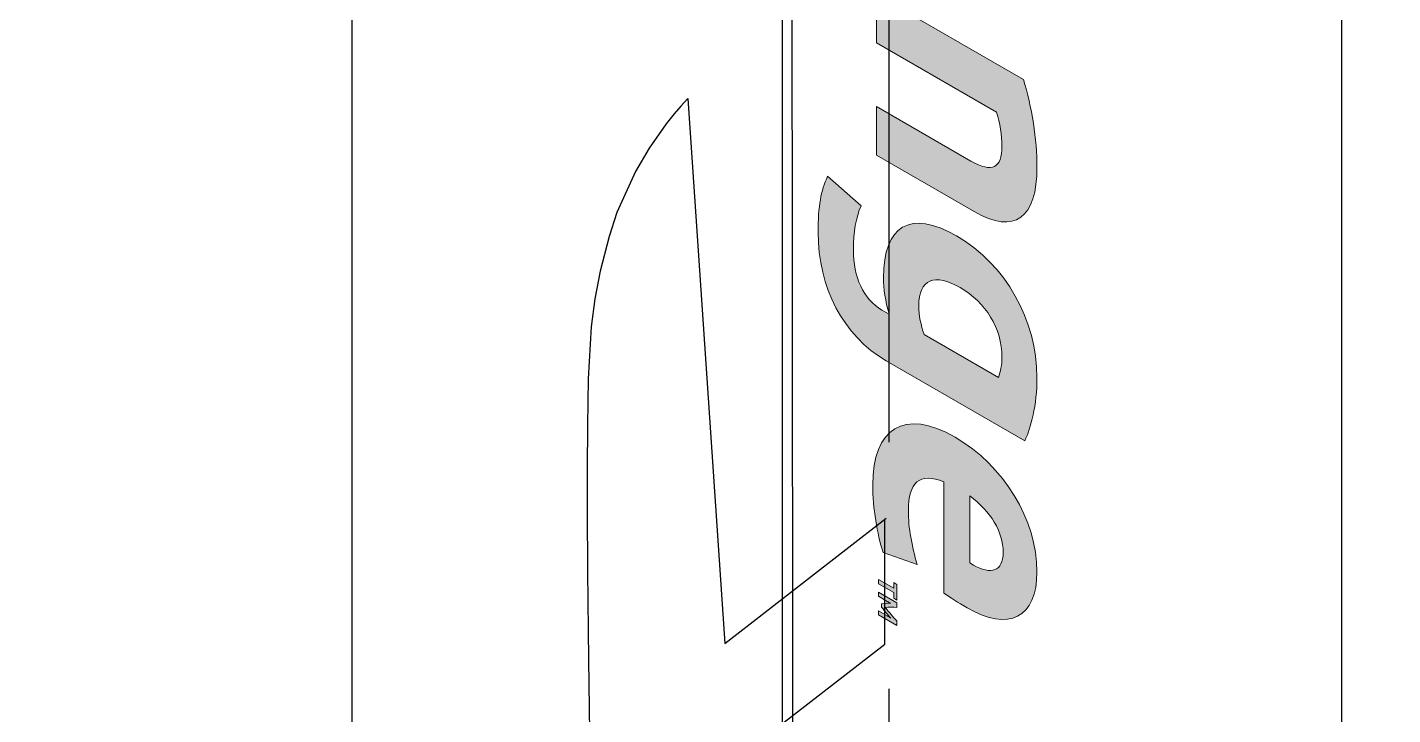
# Model space of a CAD drawing. Extents: x -1140 to 5605, y -816 to 1734.
# Drawn here: x 4443.18 to 4492.99, y 1262.5 to 1287.56 of the extents above; entities that cross this region are included whole.
import ezdxf

# ---------------------------------------------------------------- set-up
doc = ezdxf.new("R2010")
doc.units = 0
doc.header["$MEASUREMENT"] = 0
doc.linetypes.add('AI-Linetype-22', pattern=[27, 18, -9])
doc.layers.add('G-ANNO-TTLB', color=7, linetype='Continuous', lineweight=0)
doc.layers.add('TYVEK', color=7, linetype='Continuous', lineweight=0)

# ---------------------------------------------------------------- blocks, each defined once
blk = doc.blocks.new('Block_205')
at = {"layer": 'TYVEK', "true_color": 0x18467f, "transparency": 33554687}
h = blk.add_hatch(color=156, dxfattribs=at)
h.dxf.hatch_style = 2
h.paths.add_polyline_path([(4474.789, 1267.105), (4474.789, 1267.311), (4474.907, 1267.243), (4474.907, 1266.674), (4474.789, 1266.742), (4474.789, 1266.947), (4474.232, 1267.269), (4474.232, 1267.427)])
h = blk.add_hatch(color=156, dxfattribs=at)
h.dxf.hatch_style = 2
edge = h.paths.add_edge_path()
edge.add_spline(control_points=[(4474.907, 1265.751), (4474.907, 1265.751), (4474.232, 1266.141), (4474.232, 1266.141), (4474.232, 1266.141), (4474.232, 1266.286), (4474.232, 1266.286), (4474.232, 1266.286), (4474.554, 1266.1), (4474.554, 1266.1), (4474.597, 1266.075), (4474.638, 1266.049), (4474.678, 1266.021), (4474.573, 1266.138), (4474.464, 1266.268), (4474.349, 1266.42), (4474.349, 1266.42), (4474.349, 1266.543), (4474.349, 1266.543), (4474.465, 1266.561), (4474.574, 1266.568), (4474.68, 1266.563), (4474.642, 1266.58), (4474.599, 1266.601), (4474.554, 1266.627), (4474.554, 1266.627), (4474.232, 1266.813), (4474.232, 1266.813), (4474.232, 1266.813), (4474.232, 1266.959), (4474.232, 1266.959), (4474.232, 1266.959), (4474.907, 1266.569), (4474.907, 1266.569), (4474.907, 1266.569), (4474.907, 1266.407), (4474.907, 1266.407), (4474.757, 1266.423), (4474.63, 1266.423), (4474.487, 1266.402), (4474.63, 1266.215), (4474.757, 1266.071), (4474.907, 1265.914), (4474.907, 1265.914), (4474.907, 1265.751), (4474.907, 1265.751)], knot_values=[0, 0, 0, 0, 1, 1, 1, 2, 2, 2, 3, 3, 3, 4, 4, 4, 5, 5, 5, 6, 6, 6, 7, 7, 7, 8, 8, 8, 9, 9, 9, 10, 10, 10, 11, 11, 11, 12, 12, 12, 13, 13, 13, 14, 14, 14, 15, 15, 15, 15], degree=3, periodic=0)
at = {"layer": 'TYVEK'}
blk.add_lwpolyline([(4474.789, 1267.105), (4474.789, 1267.311), (4474.907, 1267.243), (4474.907, 1266.674), (4474.789, 1266.742), (4474.789, 1266.947), (4474.232, 1267.269), (4474.232, 1267.427)], close=True, dxfattribs=at)
blk.add_open_spline([(4474.907, 1265.751), (4474.907, 1265.751), (4474.232, 1266.141), (4474.232, 1266.141), (4474.232, 1266.141), (4474.232, 1266.286), (4474.232, 1266.286), (4474.232, 1266.286), (4474.554, 1266.1), (4474.554, 1266.1), (4474.597, 1266.075), (4474.638, 1266.049), (4474.678, 1266.021), (4474.573, 1266.138), (4474.464, 1266.268), (4474.349, 1266.42), (4474.349, 1266.42), (4474.349, 1266.543), (4474.349, 1266.543), (4474.465, 1266.561), (4474.574, 1266.568), (4474.68, 1266.563), (4474.642, 1266.58), (4474.599, 1266.601), (4474.554, 1266.627), (4474.554, 1266.627), (4474.232, 1266.813), (4474.232, 1266.813), (4474.232, 1266.813), (4474.232, 1266.959), (4474.232, 1266.959), (4474.232, 1266.959), (4474.907, 1266.569), (4474.907, 1266.569), (4474.907, 1266.569), (4474.907, 1266.407), (4474.907, 1266.407), (4474.757, 1266.423), (4474.63, 1266.423), (4474.487, 1266.402), (4474.63, 1266.215), (4474.757, 1266.071), (4474.907, 1265.914), (4474.907, 1265.914), (4474.907, 1265.751), (4474.907, 1265.751)], degree=3, knots=[0, 0, 0, 0, 1, 1, 1, 2, 2, 2, 3, 3, 3, 4, 4, 4, 5, 5, 5, 6, 6, 6, 7, 7, 7, 8, 8, 8, 9, 9, 9, 10, 10, 10, 11, 11, 11, 12, 12, 12, 13, 13, 13, 14, 14, 14, 15, 15, 15, 15], dxfattribs=at)
blk = doc.blocks.new('Block_206')
at = {"layer": 'TYVEK', "true_color": 0x18467f, "transparency": 33554687}
h = blk.add_hatch(color=156, dxfattribs=at)
h.dxf.hatch_style = 2
edge = h.paths.add_edge_path()
edge.add_spline(control_points=[(4475.29, 1291.439), (4475.29, 1291.439), (4476.488, 1290.747), (4476.488, 1290.747), (4476.544, 1291.01), (4476.578, 1291.299), (4476.578, 1291.607), (4476.578, 1292.198), (4476.376, 1292.776), (4475.85, 1293.08), (4475.379, 1293.352), (4475.133, 1293.109), (4475.133, 1292.428), (4475.133, 1292.043), (4475.2, 1291.683), (4475.29, 1291.439)], knot_values=[0, 0, 0, 0, 1, 1, 1, 2, 2, 2, 3, 3, 3, 4, 4, 4, 5, 5, 5, 5], degree=3, periodic=0)
edge = h.paths.add_edge_path()
edge.add_spline(control_points=[(4474.024, 1293.248), (4474.024, 1295.007), (4474.775, 1295.46), (4475.783, 1294.878), (4476.891, 1294.238), (4477.541, 1292.823), (4477.552, 1291.276), (4477.552, 1290.916), (4477.507, 1290.48), (4477.462, 1290.185), (4477.462, 1290.185), (4477.731, 1290.03), (4477.731, 1290.03), (4478.414, 1289.635), (4478.739, 1289.897), (4478.739, 1290.757), (4478.739, 1291.322), (4478.661, 1291.971), (4478.47, 1292.607), (4478.47, 1292.607), (4479.68, 1292.23), (4479.68, 1292.23), (4479.881, 1291.561), (4480.016, 1290.598), (4480.016, 1289.815), (4480.016, 1287.928), (4479.142, 1287.495), (4477.63, 1288.368), (4477.63, 1288.368), (4474.517, 1290.165), (4474.517, 1290.165), (4474.282, 1290.827), (4474.024, 1291.965), (4474.024, 1293.248)], knot_values=[0, 0, 0, 0, 1, 1, 1, 2, 2, 2, 3, 3, 3, 4, 4, 4, 5, 5, 5, 6, 6, 6, 7, 7, 7, 8, 8, 8, 9, 9, 9, 10, 10, 10, 11, 11, 11, 11], degree=3, periodic=0)
h = blk.add_hatch(color=156, dxfattribs=at)
h.dxf.hatch_style = 2
edge = h.paths.add_edge_path()
edge.add_spline(control_points=[(4474.159, 1288.754), (4474.159, 1288.754), (4479.523, 1285.657), (4479.523, 1285.657), (4479.826, 1284.673), (4480.016, 1283.459), (4480.016, 1282.471), (4480.016, 1280.597), (4479.21, 1279.984), (4477.72, 1280.844), (4477.72, 1280.844), (4474.159, 1282.9), (4474.159, 1282.9), (4474.159, 1282.9), (4474.159, 1284.671), (4474.159, 1284.671), (4474.159, 1284.671), (4477.608, 1282.68), (4477.608, 1282.68), (4478.381, 1282.234), (4478.739, 1282.438), (4478.739, 1283.221), (4478.739, 1283.632), (4478.672, 1284.056), (4478.538, 1284.467), (4478.538, 1284.467), (4474.159, 1286.995), (4474.159, 1286.995), (4474.159, 1286.995), (4474.159, 1288.754), (4474.159, 1288.754)], knot_values=[0, 0, 0, 0, 1, 1, 1, 2, 2, 2, 3, 3, 3, 4, 4, 4, 5, 5, 5, 6, 6, 6, 7, 7, 7, 8, 8, 8, 9, 9, 9, 10, 10, 10, 10], degree=3, periodic=0)
h = blk.add_hatch(color=156, dxfattribs=at)
h.dxf.hatch_style = 2
edge = h.paths.add_edge_path()
edge.add_spline(control_points=[(4475.704, 1277.398), (4475.704, 1277.039), (4475.783, 1276.698), (4475.895, 1276.364), (4475.895, 1276.364), (4478.616, 1274.793), (4478.616, 1274.793), (4478.683, 1274.998), (4478.739, 1275.248), (4478.739, 1275.53), (4478.739, 1276.583), (4478.134, 1277.536), (4477.216, 1278.066), (4476.287, 1278.603), (4475.704, 1278.387), (4475.704, 1277.398)], knot_values=[0, 0, 0, 0, 1, 1, 1, 2, 2, 2, 3, 3, 3, 4, 4, 4, 5, 5, 5, 5], degree=3, periodic=0)
edge = h.paths.add_edge_path()
edge.add_spline(control_points=[(4472.031, 1280.084), (4472.031, 1281.06), (4472.132, 1281.579), (4472.378, 1282.13), (4472.378, 1282.13), (4473.599, 1281.053), (4473.599, 1281.053), (4473.408, 1280.624), (4473.319, 1280.085), (4473.319, 1279.443), (4473.319, 1278.454), (4473.677, 1277.644), (4474.36, 1277.25), (4474.36, 1277.25), (4474.618, 1277.101), (4474.618, 1277.101), (4474.484, 1277.577), (4474.416, 1278.026), (4474.416, 1278.424), (4474.416, 1280.324), (4475.391, 1280.93), (4477.082, 1279.954), (4478.885, 1278.913), (4480.016, 1276.86), (4480.016, 1274.793), (4480.016, 1273.779), (4479.792, 1272.933), (4479.568, 1272.484), (4479.568, 1272.484), (4474.517, 1275.4), (4474.517, 1275.4), (4472.938, 1276.312), (4472.031, 1278.081), (4472.031, 1280.084)], knot_values=[0, 0, 0, 0, 1, 1, 1, 2, 2, 2, 3, 3, 3, 4, 4, 4, 5, 5, 5, 6, 6, 6, 7, 7, 7, 8, 8, 8, 9, 9, 9, 10, 10, 10, 11, 11, 11, 11], degree=3, periodic=0)
h = blk.add_hatch(color=156, dxfattribs=at)
h.dxf.hatch_style = 2
edge = h.paths.add_edge_path()
edge.add_spline(control_points=[(4477.563, 1270.47), (4477.563, 1270.47), (4477.563, 1268.031), (4477.563, 1268.031), (4477.563, 1268.031), (4477.698, 1267.953), (4477.698, 1267.953), (4478.325, 1267.591), (4478.784, 1267.711), (4478.784, 1268.417), (4478.784, 1269.162), (4478.325, 1269.915), (4477.563, 1270.47)], knot_values=[0, 0, 0, 0, 1, 1, 1, 2, 2, 2, 3, 3, 3, 4, 4, 4, 4], degree=3, periodic=0)
edge = h.paths.add_edge_path()
edge.add_spline(control_points=[(4474.405, 1268.404), (4474.181, 1269.098), (4474.024, 1270.023), (4474.024, 1270.87), (4474.024, 1272.937), (4475.167, 1273.69), (4477.026, 1272.616), (4478.806, 1271.588), (4480.016, 1269.593), (4480.016, 1267.706), (4480.016, 1266.024), (4478.974, 1265.522), (4477.474, 1266.388), (4477.138, 1266.582), (4476.847, 1266.776), (4476.623, 1266.931), (4476.623, 1266.931), (4476.623, 1270.988), (4476.623, 1270.988), (4475.727, 1271.338), (4475.323, 1270.967), (4475.323, 1269.94), (4475.323, 1269.311), (4475.447, 1268.637), (4475.648, 1267.968), (4475.648, 1267.968), (4474.405, 1268.404), (4474.405, 1268.404)], knot_values=[0, 0, 0, 0, 1, 1, 1, 2, 2, 2, 3, 3, 3, 4, 4, 4, 5, 5, 5, 6, 6, 6, 7, 7, 7, 8, 8, 8, 9, 9, 9, 9], degree=3, periodic=0)
at = {"layer": 'TYVEK'}
for points, knots in [([(4474.024, 1293.248), (4474.024, 1295.007), (4474.775, 1295.46), (4475.783, 1294.878), (4476.891, 1294.238), (4477.541, 1292.823), (4477.552, 1291.276), (4477.552, 1290.916), (4477.507, 1290.48), (4477.462, 1290.185), (4477.462, 1290.185), (4477.731, 1290.03), (4477.731, 1290.03), (4478.414, 1289.635), (4478.739, 1289.897), (4478.739, 1290.757), (4478.739, 1291.322), (4478.661, 1291.971), (4478.47, 1292.607), (4478.47, 1292.607), (4479.68, 1292.23), (4479.68, 1292.23), (4479.881, 1291.561), (4480.016, 1290.598), (4480.016, 1289.815), (4480.016, 1287.928), (4479.142, 1287.495), (4477.63, 1288.368), (4477.63, 1288.368), (4474.517, 1290.165), (4474.517, 1290.165), (4474.282, 1290.827), (4474.024, 1291.965), (4474.024, 1293.248)], [0, 0, 0, 0, 1, 1, 1, 2, 2, 2, 3, 3, 3, 4, 4, 4, 5, 5, 5, 6, 6, 6, 7, 7, 7, 8, 8, 8, 9, 9, 9, 10, 10, 10, 11, 11, 11, 11]), ([(4474.159, 1288.754), (4474.159, 1288.754), (4479.523, 1285.657), (4479.523, 1285.657), (4479.826, 1284.673), (4480.016, 1283.459), (4480.016, 1282.471), (4480.016, 1280.597), (4479.21, 1279.984), (4477.72, 1280.844), (4477.72, 1280.844), (4474.159, 1282.9), (4474.159, 1282.9), (4474.159, 1282.9), (4474.159, 1284.671), (4474.159, 1284.671), (4474.159, 1284.671), (4477.608, 1282.68), (4477.608, 1282.68), (4478.381, 1282.234), (4478.739, 1282.438), (4478.739, 1283.221), (4478.739, 1283.632), (4478.672, 1284.056), (4478.538, 1284.467), (4478.538, 1284.467), (4474.159, 1286.995), (4474.159, 1286.995), (4474.159, 1286.995), (4474.159, 1288.754), (4474.159, 1288.754)], [0, 0, 0, 0, 1, 1, 1, 2, 2, 2, 3, 3, 3, 4, 4, 4, 5, 5, 5, 6, 6, 6, 7, 7, 7, 8, 8, 8, 9, 9, 9, 10, 10, 10, 10]), ([(4472.031, 1280.084), (4472.031, 1281.06), (4472.132, 1281.579), (4472.378, 1282.13), (4472.378, 1282.13), (4473.599, 1281.053), (4473.599, 1281.053), (4473.408, 1280.624), (4473.319, 1280.085), (4473.319, 1279.443), (4473.319, 1278.454), (4473.677, 1277.644), (4474.36, 1277.25), (4474.36, 1277.25), (4474.618, 1277.101), (4474.618, 1277.101), (4474.484, 1277.577), (4474.416, 1278.026), (4474.416, 1278.424), (4474.416, 1280.324), (4475.391, 1280.93), (4477.082, 1279.954), (4478.885, 1278.913), (4480.016, 1276.86), (4480.016, 1274.793), (4480.016, 1273.779), (4479.792, 1272.933), (4479.568, 1272.484), (4479.568, 1272.484), (4474.517, 1275.4), (4474.517, 1275.4), (4472.938, 1276.312), (4472.031, 1278.081), (4472.031, 1280.084)], [0, 0, 0, 0, 1, 1, 1, 2, 2, 2, 3, 3, 3, 4, 4, 4, 5, 5, 5, 6, 6, 6, 7, 7, 7, 8, 8, 8, 9, 9, 9, 10, 10, 10, 11, 11, 11, 11]), ([(4475.704, 1277.398), (4475.704, 1277.039), (4475.783, 1276.698), (4475.895, 1276.364), (4475.895, 1276.364), (4478.616, 1274.793), (4478.616, 1274.793), (4478.683, 1274.998), (4478.739, 1275.248), (4478.739, 1275.53), (4478.739, 1276.583), (4478.134, 1277.536), (4477.216, 1278.066), (4476.287, 1278.603), (4475.704, 1278.387), (4475.704, 1277.398)], [0, 0, 0, 0, 1, 1, 1, 2, 2, 2, 3, 3, 3, 4, 4, 4, 5, 5, 5, 5]), ([(4474.405, 1268.404), (4474.181, 1269.098), (4474.024, 1270.023), (4474.024, 1270.87), (4474.024, 1272.937), (4475.167, 1273.69), (4477.026, 1272.616), (4478.806, 1271.588), (4480.016, 1269.593), (4480.016, 1267.706), (4480.016, 1266.024), (4478.974, 1265.522), (4477.474, 1266.388), (4477.138, 1266.582), (4476.847, 1266.776), (4476.623, 1266.931), (4476.623, 1266.931), (4476.623, 1270.988), (4476.623, 1270.988), (4475.727, 1271.338), (4475.323, 1270.967), (4475.323, 1269.94), (4475.323, 1269.311), (4475.447, 1268.637), (4475.648, 1267.968), (4475.648, 1267.968), (4474.405, 1268.404), (4474.405, 1268.404)], [0, 0, 0, 0, 1, 1, 1, 2, 2, 2, 3, 3, 3, 4, 4, 4, 5, 5, 5, 6, 6, 6, 7, 7, 7, 8, 8, 8, 9, 9, 9, 9]), ([(4477.563, 1270.47), (4477.563, 1270.47), (4477.563, 1268.031), (4477.563, 1268.031), (4477.563, 1268.031), (4477.698, 1267.953), (4477.698, 1267.953), (4478.325, 1267.591), (4478.784, 1267.711), (4478.784, 1268.417), (4478.784, 1269.162), (4478.325, 1269.915), (4477.563, 1270.47)], [0, 0, 0, 0, 1, 1, 1, 2, 2, 2, 3, 3, 3, 4, 4, 4, 4])]:
    blk.add_open_spline(points, degree=3, knots=knots, dxfattribs=at)
blk = doc.blocks.new('Block_204')
at = {"layer": 'TYVEK'}
for name in ['Block_206', 'Block_205']:
    blk.add_blockref(name, (0, 0), dxfattribs=at)
blk = doc.blocks.new('Block_202')
at = {"layer": 'TYVEK'}
blk.add_blockref('Block_204', (0, 0), dxfattribs=at)
blk = doc.blocks.new('Block_190')
at = {"layer": 'TYVEK'}
blk.add_blockref('Block_202', (0, 0), dxfattribs=at)

msp = doc.modelspace()

# ---------------------------------------------------------------- hatches: boundary and pattern name
at = {"layer": 'G-ANNO-TTLB', "true_color": 0xff00ff, "transparency": 33554687}
h = msp.add_hatch(color=6, dxfattribs=at)
edge = h.paths.add_edge_path()
edge.add_spline(control_points=[(5285.56, -733.232), (5285.56, -733.232), (2356.042, -733.232), (2356.042, -733.232), (2356.042, -733.232), (2356.042, 1723.768), (2356.042, 1723.768), (2356.042, 1723.768), (5285.56, 1723.768), (5285.56, 1723.768), (5285.56, 1723.768), (5285.56, -733.232), (5285.56, -733.232)], knot_values=[0, 0, 0, 0, 1, 1, 1, 2, 2, 2, 3, 3, 3, 4, 4, 4, 4], degree=3, periodic=0)
edge = h.paths.add_edge_path()
edge.add_spline(control_points=[(2365.042, 1714.768), (2365.042, 1714.768), (2365.042, -724.232), (2365.042, -724.232), (2365.042, -724.232), (5276.56, -724.232), (5276.56, -724.232), (5276.56, -724.232), (5276.56, 1714.768), (5276.56, 1714.768), (5276.56, 1714.768), (2365.042, 1714.768), (2365.042, 1714.768)], knot_values=[0, 0, 0, 0, 1, 1, 1, 2, 2, 2, 3, 3, 3, 4, 4, 4, 4], degree=3, periodic=0)
edge.add_line((2365.042, 1714.768), (2365.042, 1714.768))

# ---------------------------------------------------------------- linework, layer by layer
at = {"layer": 'G-ANNO-TTLB'}
for points in [[(5285.56, -733.232), (5285.56, -733.232), (2356.042, -733.232), (2356.042, -733.232), (2356.042, -733.232), (2356.042, 1723.768), (2356.042, 1723.768), (2356.042, 1723.768), (5285.56, 1723.768), (5285.56, 1723.768), (5285.56, 1723.768), (5285.56, -733.232), (5285.56, -733.232)], [(2365.042, 1714.768), (2365.042, 1714.768), (2365.042, -724.232), (2365.042, -724.232), (2365.042, -724.232), (5276.56, -724.232), (5276.56, -724.232), (5276.56, -724.232), (5276.56, 1714.768), (5276.56, 1714.768), (5276.56, 1714.768), (2365.042, 1714.768), (2365.042, 1714.768)]]:
    msp.add_open_spline(points, degree=3, knots=[0, 0, 0, 0, 1, 1, 1, 2, 2, 2, 3, 3, 3, 4, 4, 4, 4], dxfattribs=at)
at = {"layer": 'TYVEK', "color": 18, "linetype": 'AI-Linetype-22', "lineweight": 25, "true_color": 0x000000}
msp.add_lwpolyline([(4351.666, 1088.43), (4351.666, 1443.002), (4474.615, 1371.433), (4474.615, 1017.575)], dxfattribs=at)
at = {"layer": 'TYVEK', "color": 18, "lineweight": 25, "true_color": 0x000000}
msp.add_lwpolyline([(4356.423, 1108.732), (4356.124, 1433.993), (4470.999, 1368.302), (4471.298, 1043.372)], close=True, dxfattribs=at)
at = {"layer": 'TYVEK', "color": 3, "lineweight": 25, "true_color": 0x00ff00}
msp.add_lwpolyline([(4371.823, 1118.275), (4371.823, 1407.194), (4455.024, 1359.159), (4455.024, 1070.24)], close=True, dxfattribs=at)
at = {"layer": 'TYVEK', "color": 1, "lineweight": 25, "true_color": 0xff0000}
msp.add_lwpolyline([(4491.139, 1356.54), (4470.718, 1368.22), (4470.718, 1008.492), (4491.139, 996.788)], close=True, dxfattribs=at)
for points in [[(4467.281, 1284.968), (4467.025, 1284.686), (4466.779, 1284.399), (4466.486, 1284.034), (4465.864, 1283.149), (4465.368, 1282.306), (4464.688, 1280.808), (4464.406, 1279.937), (4464.077, 1278.665), (4463.884, 1277.662), (4463.746, 1276.639), (4463.641, 1274.744), (4463.618, 1273.046), (4463.606, 1271.452), (4463.603, 1269.948), (4463.613, 1267.716), (4463.657, 1264.507), (4463.699, 1260.96)], [(4467.281, 1284.968), (4468.629, 1265.095), (4474.519, 1269.66)], [(4468.657, 1251.172), (4468.831, 1256.447), (4468.85, 1260.718), (4474.462, 1265.065), (4474.462, 1269.616)]]:
    msp.add_lwpolyline(points, dxfattribs=at)

# ---------------------------------------------------------------- block references
at = {"layer": 'TYVEK'}
msp.add_blockref('Block_190', (0, 0), dxfattribs=at)

doc.saveas('drawing.dxf')
